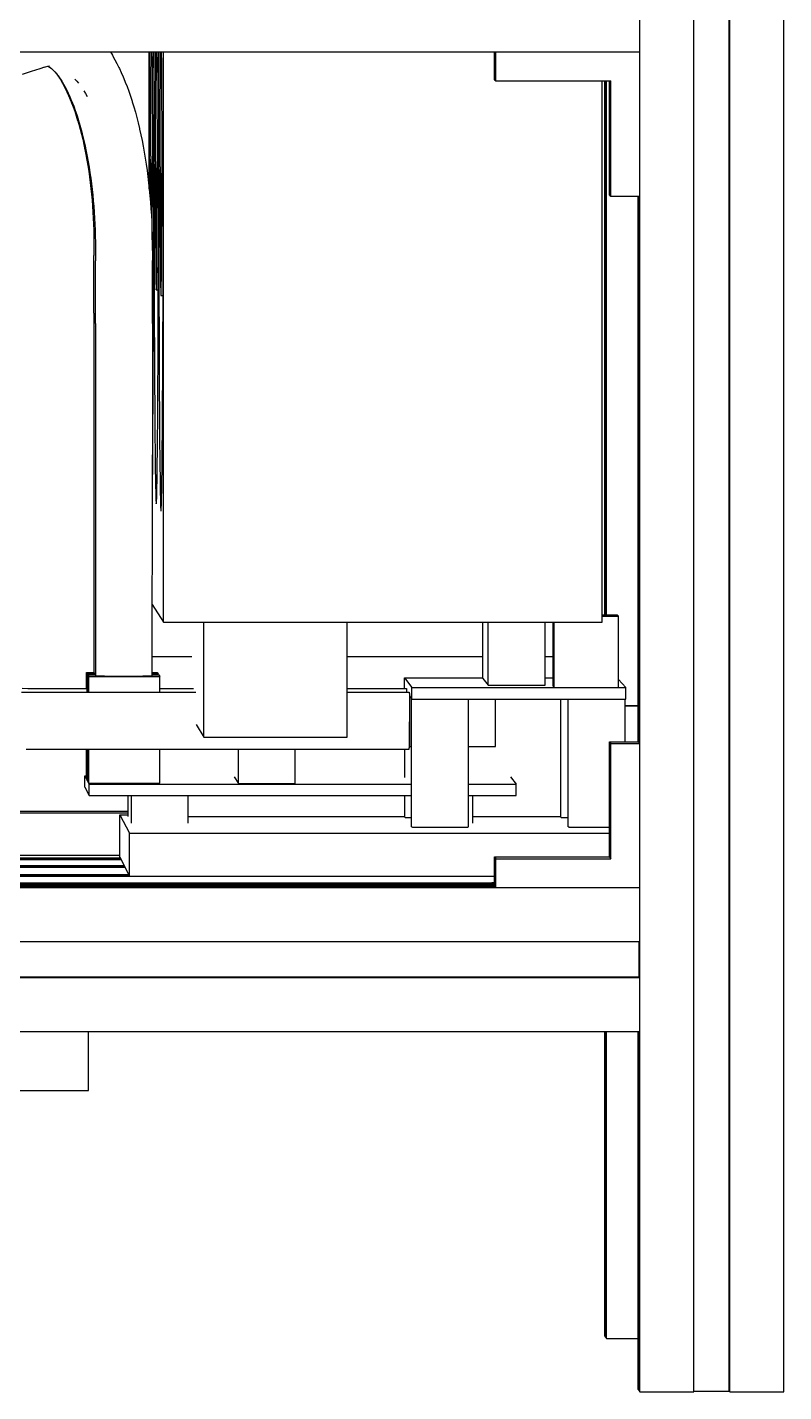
# Model space of a CAD drawing. Header units: millimetres. Extents: x -244 to 244, y -316 to 313.
# Drawn here: x 111.4 to 217.7, y -315.9 to -124.1 of the extents above; entities that cross this region are included whole.
import ezdxf

# ---------------------------------------------------------------- set-up
doc = ezdxf.new("R2010")
doc.units = ezdxf.units.MM
doc.layers.add('VISIBLE', color=7, linetype='Continuous')

msp = doc.modelspace()

# ---------------------------------------------------------------- linework, layer by layer
at = {"layer": 'VISIBLE'}
for p, q in [((197.47, -315.95), (197.47, 312.91)), ((205.06, -315.95), (205.06, -90.5)), ((210.06, -315.85), (210.06, -90.5)), ((210.13, -315.95), (210.13, -90.5)), ((217.72, -315.95), (217.72, -90.5)), ((-197.47, -127.59), (197.47, -127.59)), ((123.07, -127.59), (123.32, -128.02)), ((123.32, -128.02), (123.4, -128.16)), ((123.4, -128.16), (123.68, -128.67)), ((128.5, -146.76), (128.5, -127.59)), ((128.51, -146.82), (128.51, -127.59)), ((128.54, -127.99), (128.54, -127.59)), ((128.54, -128.91), (128.54, -127.99)), ((128.76, -128.56), (128.77, -128.14)), ((128.77, -127.74), (128.77, -127.59)), ((128.77, -128.14), (128.77, -127.74)), ((128.89, -127.59), (128.89, -127.88)), ((128.89, -127.88), (128.9, -128.48)), ((128.9, -128.48), (128.9, -129.15)), ((129.12, -127.59), (129.12, -127.92)), ((129.12, -127.92), (129.12, -129.19)), ((129.2, -127.73), (129.2, -127.59)), ((129.2, -128.64), (129.2, -127.73)), ((129.43, -128.01), (129.44, -127.64)), ((129.43, -128.39), (129.43, -128.01)), ((129.43, -128.8), (129.43, -128.39)), ((129.44, -127.64), (129.44, -127.59)), ((129.54, -127.59), (129.54, -127.98)), ((129.54, -127.98), (129.55, -128.53)), ((129.78, -127.59), (129.78, -128.57)), ((129.86, -128.39), (129.86, -127.59)), ((129.86, -129.3), (129.86, -128.39)), ((130.1, -128.29), (130.11, -127.95)), ((130.1, -128.66), (130.1, -128.29)), ((130.11, -127.63), (130.11, -127.59)), ((130.11, -127.95), (130.11, -127.63)), ((130.19, -127.59), (130.19, -127.72)), ((130.19, -127.72), (130.2, -128.15)), ((130.2, -128.15), (130.21, -128.64)), ((130.45, -127.59), (130.45, -127.95)), ((130.45, -127.95), (130.45, -129.23)), ((130.49, -207.77), (130.49, -127.59)), ((177.04, -131.51), (177.04, -127.59)), ((177.22, -131.65), (177.22, -127.59)), ((110.66, -130.72), (111.93, -130.31)), ((111.93, -130.31), (113.19, -129.9)), ((113.19, -129.9), (113.81, -129.7)), ((113.72, -129.73), (113.93, -129.66)), ((113.81, -129.7), (113.81, -129.7)), ((113.93, -129.66), (114.23, -129.59)), ((114.08, -129.63), (114.35, -129.57)), ((114.21, -129.6), (114.45, -129.56)), ((114.23, -129.59), (114.23, -129.59)), ((114.25, -129.59), (114.42, -129.67)), ((114.25, -129.59), (114.32, -129.62)), ((114.25, -129.59), (114.39, -129.63)), ((114.26, -129.59), (114.37, -129.58)), ((114.27, -129.59), (114.29, -129.6)), ((114.28, -129.59), (114.38, -129.6)), ((114.28, -129.59), (114.47, -129.59)), ((114.31, -129.62), (114.53, -129.74)), ((114.32, -129.62), (114.32, -129.62)), ((114.35, -129.57), (114.35, -129.57)), ((114.37, -129.58), (114.37, -129.58)), ((114.38, -129.6), (114.38, -129.6)), ((114.39, -129.63), (114.39, -129.63)), ((114.4, -129.67), (114.65, -129.82)), ((114.42, -129.67), (114.42, -129.67)), ((114.45, -129.56), (114.45, -129.56)), ((114.47, -129.59), (114.47, -129.59)), ((114.49, -129.72), (114.62, -129.82)), ((114.53, -129.74), (114.53, -129.74)), ((114.61, -129.8), (114.76, -129.92)), ((114.65, -129.82), (114.65, -129.82)), ((114.74, -129.91), (114.9, -130.04)), ((114.76, -129.92), (114.76, -129.92)), ((114.89, -130.04), (115.04, -130.18)), ((114.9, -130.04), (114.9, -130.04)), ((115.04, -130.18), (115.31, -130.47)), ((115.21, -130.37), (115.46, -130.65)), ((123.68, -128.67), (123.97, -129.2)), ((123.97, -129.2), (124.24, -129.76)), ((124.24, -129.76), (124.3, -129.9)), ((124.3, -129.9), (124.57, -130.47)), ((128.54, -129.86), (128.54, -128.91)), ((128.54, -130.82), (128.54, -129.86)), ((128.75, -129.87), (128.76, -129.42)), ((128.75, -130.31), (128.75, -129.87)), ((128.75, -130.76), (128.75, -130.31)), ((128.76, -128.99), (128.76, -128.56)), ((128.76, -129.42), (128.76, -128.99)), ((128.9, -129.15), (128.91, -129.86)), ((128.91, -129.86), (128.91, -130.62)), ((129.12, -129.19), (129.13, -130.46)), ((129.19, -129.57), (129.2, -128.64)), ((129.19, -130.52), (129.19, -129.57)), ((129.41, -130.08), (129.42, -129.64)), ((129.41, -130.53), (129.41, -130.08)), ((129.42, -129.21), (129.43, -128.8)), ((129.42, -129.64), (129.42, -129.21)), ((129.55, -128.53), (129.55, -129.14)), ((129.55, -129.14), (129.56, -129.81)), ((129.56, -129.81), (129.57, -130.52)), ((129.78, -128.57), (129.78, -129.85)), ((129.78, -129.85), (129.79, -131.13)), ((129.85, -130.23), (129.86, -129.3)), ((129.85, -131.19), (129.85, -130.23)), ((130.08, -129.88), (130.09, -129.46)), ((130.08, -130.31), (130.08, -129.88)), ((130.08, -130.75), (130.08, -130.31)), ((130.09, -129.05), (130.1, -128.66)), ((130.09, -129.46), (130.09, -129.05)), ((130.21, -128.64), (130.21, -129.19)), ((130.21, -129.19), (130.22, -129.8)), ((130.22, -129.8), (130.22, -130.47)), ((130.45, -129.23), (130.45, -130.52)), ((115.31, -130.47), (115.31, -130.47)), ((115.41, -130.59), (115.61, -130.85)), ((115.46, -130.65), (115.46, -130.65)), ((115.58, -130.81), (115.82, -131.17)), ((115.61, -130.85), (115.87, -131.2)), ((115.78, -131.08), (116.03, -131.44)), ((115.78, -131.11), (116.01, -131.47)), ((115.82, -131.17), (115.82, -131.17)), ((115.87, -131.2), (115.87, -131.2)), ((116.01, -131.47), (116.27, -131.92)), ((116.02, -131.42), (116.2, -131.7)), ((116.03, -131.44), (116.03, -131.44)), ((116.2, -131.7), (116.45, -132.12)), ((116.25, -131.87), (116.46, -132.27)), ((116.27, -131.92), (116.27, -131.92)), ((116.44, -132.1), (116.62, -132.42)), ((116.45, -132.12), (116.45, -132.12)), ((116.46, -132.27), (116.72, -132.76)), ((118.06, -131.39), (118.31, -131.68)), ((118.31, -131.68), (118.56, -131.99)), ((124.57, -130.47), (124.83, -131.07)), ((124.83, -131.07), (125.09, -131.7)), ((125.09, -131.7), (125.14, -131.82)), ((125.14, -131.82), (125.39, -132.46)), ((128.53, -131.8), (128.54, -130.82)), ((128.53, -132.8), (128.53, -131.8)), ((128.74, -131.67), (128.75, -131.22)), ((128.74, -132.12), (128.74, -131.67)), ((128.74, -132.56), (128.74, -132.12)), ((128.75, -131.22), (128.75, -130.76)), ((128.91, -130.62), (128.92, -131.42)), ((128.92, -131.42), (128.92, -132.26)), ((128.92, -132.26), (128.93, -133.13)), ((129.13, -130.46), (129.13, -131.73)), ((129.13, -131.73), (129.13, -133)), ((129.19, -131.49), (129.19, -130.52)), ((129.19, -132.47), (129.19, -131.49)), ((129.4, -131.89), (129.41, -131.43)), ((129.4, -132.34), (129.4, -131.89)), ((129.4, -132.79), (129.4, -132.34)), ((129.41, -130.98), (129.41, -130.53)), ((129.41, -131.43), (129.41, -130.98)), ((129.57, -130.52), (129.57, -131.29)), ((129.57, -131.29), (129.58, -132.09)), ((129.58, -132.09), (129.58, -132.94)), ((129.79, -131.13), (129.79, -132.41)), ((129.85, -132.16), (129.85, -131.19)), ((129.85, -133.15), (129.85, -132.16)), ((130.07, -131.2), (130.08, -130.75)), ((130.07, -131.65), (130.07, -131.2)), ((130.07, -132.1), (130.07, -131.65)), ((130.07, -132.56), (130.07, -132.1)), ((130.22, -130.47), (130.23, -131.19)), ((130.23, -131.19), (130.24, -131.96)), ((130.24, -131.96), (130.24, -132.77)), ((130.45, -130.52), (130.45, -131.81)), ((130.45, -131.81), (130.46, -133.09)), ((177.04, -131.51), (177.22, -131.65)), ((177.22, -131.65), (193.42, -131.65)), ((192.19, -207.77), (192.19, -131.65)), ((192.59, -206.74), (192.59, -131.65)), ((192.66, -206.74), (192.66, -131.65)), ((192.71, -206.74), (192.71, -131.65)), ((192.78, -206.74), (192.78, -131.65)), ((193.22, -147.7), (193.22, -131.65)), ((193.42, -147.85), (193.42, -131.65)), ((116.62, -132.42), (116.86, -132.88)), ((116.72, -132.76), (116.97, -133.28)), ((116.86, -132.88), (117.1, -133.37)), ((116.92, -133.17), (117.15, -133.69)), ((116.97, -133.28), (116.97, -133.28)), ((117.05, -133.27), (117.27, -133.74)), ((117.1, -133.37), (117.1, -133.37)), ((117.15, -133.69), (117.39, -134.25)), ((117.27, -133.74), (117.5, -134.26)), ((117.39, -134.25), (117.62, -134.82)), ((117.5, -134.26), (117.72, -134.8)), ((119.3, -133.06), (119.53, -133.45)), ((119.53, -133.45), (119.76, -133.87)), ((125.39, -132.46), (125.63, -133.12)), ((125.63, -133.12), (125.86, -133.8)), ((125.86, -133.8), (126.09, -134.5)), ((128.53, -133.82), (128.53, -132.8)), ((128.53, -134.86), (128.53, -133.82)), ((128.73, -134.01), (128.74, -133.5)), ((128.73, -134.54), (128.73, -134.01)), ((128.74, -133.02), (128.74, -132.56)), ((128.74, -133.5), (128.74, -133.02)), ((128.93, -133.13), (128.93, -134.02)), ((128.93, -134.02), (128.93, -134.94)), ((129.13, -133), (129.13, -134.26)), ((129.13, -134.26), (129.13, -135.51)), ((129.19, -133.48), (129.19, -132.47)), ((129.19, -134.5), (129.19, -133.48)), ((129.39, -133.7), (129.4, -133.24)), ((129.39, -134.18), (129.39, -133.7)), ((129.39, -134.69), (129.39, -134.18)), ((129.4, -133.24), (129.4, -132.79)), ((129.58, -132.94), (129.58, -133.81)), ((129.58, -133.81), (129.59, -134.71)), ((129.79, -132.41), (129.79, -133.68)), ((129.79, -133.68), (129.79, -134.94)), ((129.85, -134.16), (129.85, -133.15)), ((129.85, -135.19), (129.85, -134.16)), ((130.06, -133.02), (130.07, -132.56)), ((130.06, -133.47), (130.06, -133.02)), ((130.06, -133.92), (130.06, -133.47)), ((130.06, -134.38), (130.06, -133.92)), ((130.24, -132.77), (130.24, -133.62)), ((130.24, -133.62), (130.25, -134.5)), ((130.46, -133.09), (130.46, -134.37)), ((117.59, -134.74), (117.8, -135.3)), ((117.62, -134.82), (117.62, -134.82)), ((117.68, -134.71), (117.88, -135.23)), ((117.72, -134.8), (117.72, -134.8)), ((117.8, -135.3), (118.02, -135.92)), ((117.88, -135.23), (118.1, -135.81)), ((118.02, -135.92), (118.23, -136.55)), ((118.1, -135.81), (118.3, -136.41)), ((126.09, -134.5), (126.12, -134.61)), ((126.12, -134.61), (126.34, -135.32)), ((126.34, -135.32), (126.55, -136.05)), ((126.55, -136.05), (126.75, -136.8)), ((128.53, -135.92), (128.53, -134.86)), ((128.53, -137), (128.53, -135.92)), ((128.73, -135.1), (128.73, -134.54)), ((128.73, -135.69), (128.73, -135.1)), ((128.73, -136.3), (128.73, -135.69)), ((128.93, -134.94), (128.93, -135.87)), ((128.93, -135.87), (128.94, -136.8)), ((129.13, -135.51), (129.14, -136.75)), ((129.18, -135.55), (129.19, -134.5)), ((129.18, -136.61), (129.18, -135.55)), ((129.38, -136.38), (129.39, -135.79)), ((129.39, -135.22), (129.39, -134.69)), ((129.39, -135.79), (129.39, -135.22)), ((129.59, -134.71), (129.59, -135.63)), ((129.59, -135.63), (129.59, -136.56)), ((129.79, -134.94), (129.79, -136.2)), ((129.85, -136.24), (129.85, -135.19)), ((130.05, -134.87), (130.06, -134.38)), ((130.05, -135.38), (130.05, -134.87)), ((130.05, -135.92), (130.05, -135.38)), ((130.05, -136.48), (130.05, -135.92)), ((130.25, -134.5), (130.25, -135.4)), ((130.25, -135.4), (130.26, -136.32)), ((130.46, -134.37), (130.46, -135.64)), ((130.46, -135.64), (130.46, -136.9)), ((118.23, -136.55), (118.44, -137.2)), ((118.3, -136.41), (118.5, -137.02)), ((118.42, -137.14), (118.6, -137.76)), ((118.44, -137.2), (118.44, -137.2)), ((118.47, -136.94), (118.66, -137.54)), ((118.5, -137.02), (118.5, -137.02)), ((118.6, -137.76), (118.79, -138.45)), ((118.66, -137.54), (118.84, -138.19)), ((126.75, -136.8), (126.94, -137.56)), ((126.94, -137.56), (127.13, -138.34)), ((128.53, -138.09), (128.53, -137)), ((128.53, -139.2), (128.53, -138.09)), ((128.72, -137.62), (128.73, -136.95)), ((128.72, -138.33), (128.72, -137.62)), ((128.73, -136.95), (128.73, -136.3)), ((128.94, -136.8), (128.94, -137.74)), ((128.94, -137.74), (128.94, -138.67)), ((129.14, -136.75), (129.14, -137.98)), ((129.14, -137.98), (129.14, -139.2)), ((129.18, -137.7), (129.18, -136.61)), ((129.18, -138.8), (129.18, -137.7)), ((129.38, -137), (129.38, -136.38)), ((129.38, -137.65), (129.38, -137)), ((129.38, -138.32), (129.38, -137.65)), ((129.59, -136.56), (129.6, -137.5)), ((129.6, -137.5), (129.6, -138.44)), ((129.79, -136.2), (129.8, -137.45)), ((129.8, -137.45), (129.8, -138.69)), ((129.84, -137.31), (129.85, -136.24)), ((129.84, -138.4), (129.84, -137.31)), ((130.04, -138.35), (130.05, -137.7)), ((130.05, -137.08), (130.05, -136.48)), ((130.05, -137.7), (130.05, -137.08)), ((130.26, -136.32), (130.26, -137.26)), ((130.26, -137.26), (130.26, -138.21)), ((130.46, -136.9), (130.46, -138.16)), ((118.79, -138.45), (118.97, -139.15)), ((118.84, -138.19), (119.02, -138.85)), ((118.97, -139.15), (119.15, -139.86)), ((119.02, -138.85), (119.19, -139.53)), ((119.15, -139.86), (119.31, -140.59)), ((119.19, -139.53), (119.36, -140.22)), ((127.13, -138.34), (127.15, -138.44)), ((127.15, -138.44), (127.33, -139.23)), ((127.33, -139.23), (127.49, -140.03)), ((127.49, -140.03), (127.65, -140.85)), ((128.53, -140.33), (128.53, -139.2)), ((128.72, -139.06), (128.72, -138.33)), ((128.72, -139.82), (128.72, -139.06)), ((128.72, -140.6), (128.72, -139.82)), ((128.94, -138.67), (128.94, -139.6)), ((128.94, -139.6), (128.94, -140.52)), ((129.14, -139.2), (129.14, -140.41)), ((129.18, -139.91), (129.18, -138.8)), ((129.18, -141.05), (129.18, -139.91)), ((129.38, -139.03), (129.38, -138.32)), ((129.38, -139.77), (129.38, -139.03)), ((129.38, -140.53), (129.38, -139.77)), ((129.6, -138.44), (129.6, -139.38)), ((129.6, -139.38), (129.6, -140.32)), ((129.8, -138.69), (129.8, -139.91)), ((129.8, -139.91), (129.8, -141.13)), ((129.84, -139.51), (129.84, -138.4)), ((129.84, -140.63), (129.84, -139.51)), ((130.04, -139.03), (130.04, -138.35)), ((130.04, -139.74), (130.04, -139.03)), ((130.04, -140.48), (130.04, -139.74)), ((130.26, -138.21), (130.26, -139.15)), ((130.26, -139.15), (130.26, -140.1)), ((130.46, -138.16), (130.46, -139.4)), ((130.46, -139.4), (130.46, -140.63)), ((119.31, -140.59), (119.47, -141.33)), ((119.35, -140.2), (119.49, -140.84)), ((119.36, -140.22), (119.36, -140.22)), ((119.46, -141.29), (119.6, -142.01)), ((119.47, -141.33), (119.47, -141.33)), ((119.49, -140.84), (119.65, -141.56)), ((119.65, -141.56), (119.79, -142.29)), ((127.65, -140.85), (127.8, -141.67)), ((127.8, -141.67), (127.94, -142.52)), ((128.53, -141.48), (128.53, -140.33)), ((128.53, -142.64), (128.53, -141.48)), ((128.72, -141.42), (128.72, -140.6)), ((128.72, -142.26), (128.72, -141.42)), ((128.94, -140.52), (128.94, -141.42)), ((128.94, -141.42), (128.94, -142.31)), ((129.14, -140.41), (129.14, -141.61)), ((129.14, -141.61), (129.14, -142.79)), ((129.18, -142.2), (129.18, -141.05)), ((129.38, -141.32), (129.38, -140.53)), ((129.38, -142.14), (129.38, -141.32)), ((129.6, -140.32), (129.6, -141.24)), ((129.6, -141.24), (129.6, -142.14)), ((129.8, -141.13), (129.8, -142.33)), ((129.84, -141.77), (129.84, -140.63)), ((129.84, -142.93), (129.84, -141.77)), ((130.04, -141.25), (130.04, -140.48)), ((130.04, -142.05), (130.04, -141.25)), ((130.26, -140.1), (130.27, -141.04)), ((130.27, -141.04), (130.27, -141.96)), ((130.46, -140.63), (130.47, -141.86)), ((130.47, -141.86), (130.47, -143.06)), ((119.6, -142.01), (119.74, -142.78)), ((119.74, -142.78), (119.88, -143.56)), ((119.79, -142.29), (119.92, -143.04)), ((119.88, -143.56), (120, -144.35)), ((119.92, -143.04), (120.05, -143.8)), ((120.05, -143.8), (120.17, -144.57)), ((127.94, -142.52), (128.08, -143.37)), ((128.08, -143.37), (128.2, -144.23)), ((128.53, -142.64), (128.53, -143.81)), ((128.53, -143.81), (128.53, -145)), ((128.72, -142.26), (128.72, -143.12)), ((128.72, -143.12), (128.72, -144)), ((128.94, -142.31), (128.94, -143.17)), ((128.94, -144.01), (128.94, -143.17)), ((129.14, -143.95), (129.14, -142.79)), ((129.18, -143.36), (129.18, -142.2)), ((129.18, -143.36), (129.18, -144.55)), ((129.38, -142.98), (129.38, -142.14)), ((129.38, -142.98), (129.38, -143.85)), ((129.38, -143.85), (129.38, -144.74)), ((129.6, -142.14), (129.6, -143.03)), ((129.6, -143.03), (129.6, -143.9)), ((129.8, -142.33), (129.8, -143.52)), ((129.8, -144.69), (129.8, -143.52)), ((129.84, -144.1), (129.84, -142.93)), ((130.04, -142.87), (130.04, -142.05)), ((130.04, -143.72), (130.04, -142.87)), ((130.04, -143.72), (130.04, -144.59)), ((130.27, -141.96), (130.27, -142.87)), ((130.27, -142.87), (130.27, -143.77)), ((130.27, -143.77), (130.27, -144.64)), ((130.47, -143.06), (130.47, -144.26)), ((120, -144.35), (120.11, -145.15)), ((120.11, -145.15), (120.22, -145.96)), ((120.17, -144.57), (120.28, -145.34)), ((120.28, -145.34), (120.38, -146.13)), ((128.2, -144.23), (128.31, -145.1)), ((128.31, -145.1), (128.42, -145.99)), ((128.53, -145), (128.53, -146.21)), ((128.72, -144), (128.72, -144.9)), ((128.72, -144.9), (128.72, -145.82)), ((128.94, -144.83), (128.94, -144.01)), ((128.94, -145.61), (128.94, -144.83)), ((128.94, -146.38), (128.94, -145.61)), ((129.14, -145.11), (129.14, -143.95)), ((129.14, -146.24), (129.14, -145.11)), ((129.18, -144.55), (129.18, -145.74)), ((129.18, -145.74), (129.18, -146.95)), ((129.38, -144.74), (129.38, -145.64)), ((129.38, -145.64), (129.38, -146.56)), ((129.6, -144.75), (129.6, -143.9)), ((129.6, -145.57), (129.6, -144.75)), ((129.6, -146.36), (129.6, -145.57)), ((129.8, -145.85), (129.8, -144.69)), ((129.84, -144.1), (129.84, -145.29)), ((129.84, -145.29), (129.84, -146.49)), ((130.04, -144.59), (130.04, -145.48)), ((130.04, -145.48), (130.04, -146.39)), ((130.27, -145.49), (130.27, -144.64)), ((130.27, -146.31), (130.27, -145.49)), ((130.47, -145.43), (130.47, -144.26)), ((130.47, -146.6), (130.47, -145.43)), ((120.22, -145.96), (120.31, -146.77)), ((120.31, -146.77), (120.4, -147.6)), ((120.38, -146.13), (120.48, -146.93)), ((120.4, -147.59), (120.47, -148.41)), ((120.4, -147.6), (120.4, -147.6)), ((120.48, -146.93), (120.56, -147.73)), ((128.42, -145.99), (128.51, -146.88)), ((128.51, -146.88), (128.6, -147.78)), ((128.53, -146.21), (128.53, -147.05)), ((128.72, -145.82), (128.72, -146.75)), ((128.72, -146.75), (128.72, -147.68)), ((128.72, -147.68), (128.73, -148.62)), ((128.94, -147.11), (128.94, -146.38)), ((128.94, -147.81), (128.94, -147.11)), ((129.14, -147.36), (129.14, -146.24)), ((129.14, -148.46), (129.14, -147.36)), ((129.18, -146.95), (129.18, -148.17)), ((129.38, -146.56), (129.38, -147.49)), ((129.38, -147.49), (129.38, -148.43)), ((129.6, -147.12), (129.6, -146.36)), ((129.6, -147.86), (129.6, -147.12)), ((129.8, -146.99), (129.8, -145.85)), ((129.8, -148.11), (129.8, -146.99)), ((129.84, -146.49), (129.84, -147.7)), ((129.84, -147.7), (129.84, -148.93)), ((130.04, -146.39), (130.04, -147.31)), ((130.04, -147.31), (130.04, -148.25)), ((130.27, -147.11), (130.27, -146.31)), ((130.27, -147.88), (130.27, -147.11)), ((130.46, -147.74), (130.47, -146.6)), ((193.22, -147.7), (193.42, -147.85)), ((120.47, -148.41), (120.54, -149.24)), ((120.54, -149.24), (120.59, -150.09)), ((120.56, -147.73), (120.64, -148.53)), ((120.64, -148.5), (120.71, -149.31)), ((120.64, -148.53), (120.64, -148.53)), ((120.71, -149.31), (120.77, -150.13)), ((128.6, -147.78), (128.6, -147.82)), ((128.6, -147.82), (128.68, -148.72)), ((128.68, -148.72), (128.74, -149.63)), ((128.73, -148.62), (128.73, -149.4)), ((128.93, -149.75), (128.94, -149.13)), ((128.94, -148.49), (128.94, -147.81)), ((128.94, -149.13), (128.94, -148.49)), ((129.13, -149.54), (129.14, -148.46)), ((129.13, -150.6), (129.13, -149.54)), ((129.18, -148.17), (129.18, -149.41)), ((129.18, -149.41), (129.18, -150.65)), ((129.38, -148.43), (129.38, -149.37)), ((129.38, -149.37), (129.38, -150.31)), ((129.59, -149.9), (129.6, -149.25)), ((129.6, -148.57), (129.6, -147.86)), ((129.6, -149.25), (129.6, -148.57)), ((129.8, -149.22), (129.8, -148.11)), ((129.8, -150.3), (129.8, -149.22)), ((129.84, -148.93), (129.84, -150.17)), ((130.04, -148.25), (130.04, -149.19)), ((130.04, -149.19), (130.05, -150.14)), ((130.26, -148.62), (130.27, -147.88)), ((130.26, -149.33), (130.26, -148.62)), ((130.26, -150.01), (130.26, -149.33)), ((130.46, -148.87), (130.46, -147.74)), ((130.46, -149.98), (130.46, -148.87)), ((193.42, -147.85), (197.47, -147.85)), ((197.27, -224.58), (197.27, -147.85)), ((197.34, -224.67), (197.34, -147.85)), ((197.39, -224.72), (197.39, -147.85)), ((120.59, -150.09), (120.64, -150.94)), ((120.64, -150.94), (120.67, -151.8)), ((120.77, -150.13), (120.82, -150.96)), ((120.82, -150.96), (120.86, -151.8)), ((128.74, -149.63), (128.8, -150.54)), ((128.8, -150.54), (128.85, -151.45)), ((128.85, -151.45), (128.88, -152.37)), ((128.93, -150.34), (128.93, -149.75)), ((128.93, -150.9), (128.93, -150.34)), ((128.93, -151.43), (128.93, -150.9)), ((128.93, -151.94), (128.93, -151.43)), ((129.13, -151.64), (129.13, -150.6)), ((129.18, -150.65), (129.19, -151.9)), ((129.38, -150.31), (129.39, -151.24)), ((129.39, -151.24), (129.39, -152.16)), ((129.59, -150.52), (129.59, -149.9)), ((129.59, -151.11), (129.59, -150.52)), ((129.59, -151.67), (129.59, -151.11)), ((129.79, -151.37), (129.8, -150.3)), ((129.79, -152.42), (129.79, -151.37)), ((129.84, -150.17), (129.85, -151.42)), ((129.85, -151.42), (129.85, -152.68)), ((130.05, -150.14), (130.05, -151.08)), ((130.05, -151.08), (130.05, -152.02)), ((130.26, -150.66), (130.26, -150.01)), ((130.26, -151.29), (130.26, -150.66)), ((130.26, -151.88), (130.26, -151.29)), ((130.46, -151.07), (130.46, -149.98)), ((130.46, -152.15), (130.46, -151.07)), ((120.67, -151.8), (120.7, -152.66)), ((120.7, -152.66), (120.72, -153.53)), ((120.86, -151.8), (120.89, -152.64)), ((120.89, -152.64), (120.91, -153.49)), ((128.88, -152.37), (128.9, -153.28)), ((128.9, -153.28), (128.92, -154.19)), ((128.92, -152.88), (128.93, -152.42)), ((128.92, -153.33), (128.92, -152.88)), ((128.92, -153.77), (128.92, -153.33)), ((128.93, -152.42), (128.93, -151.94)), ((129.13, -152.67), (129.13, -151.64)), ((129.13, -153.68), (129.13, -152.67)), ((129.19, -151.9), (129.19, -153.16)), ((129.19, -153.16), (129.19, -154.42)), ((129.39, -152.16), (129.39, -153.06)), ((129.39, -153.06), (129.4, -153.93)), ((129.58, -153.2), (129.59, -152.72)), ((129.58, -153.66), (129.58, -153.2)), ((129.59, -152.21), (129.59, -151.67)), ((129.59, -152.72), (129.59, -152.21)), ((129.79, -153.45), (129.79, -152.42)), ((129.79, -154.46), (129.79, -153.45)), ((129.85, -152.68), (129.85, -153.94)), ((130.05, -152.02), (130.05, -152.94)), ((130.05, -152.94), (130.06, -153.84)), ((130.25, -152.45), (130.26, -151.88)), ((130.25, -152.99), (130.25, -152.45)), ((130.25, -153.5), (130.25, -152.99)), ((130.46, -153.2), (130.46, -152.15)), ((130.46, -154.24), (130.46, -153.2)), ((120.72, -153.53), (120.73, -154.41)), ((120.73, -154.41), (120.73, -155.29)), ((120.73, -155.29), (120.73, -156.18)), ((120.91, -153.49), (120.93, -154.35)), ((120.93, -154.35), (120.94, -155.21)), ((120.94, -155.21), (120.94, -156.07)), ((128.92, -154.01), (128.92, -153.77)), ((128.92, -154.19), (128.93, -155.1)), ((128.93, -155.1), (128.94, -156)), ((129.13, -154.66), (129.13, -153.68)), ((129.13, -155.63), (129.13, -154.66)), ((129.19, -154.42), (129.19, -155.7)), ((129.4, -153.93), (129.4, -154.78)), ((129.4, -154.78), (129.41, -155.58)), ((129.57, -155.47), (129.58, -155.01)), ((129.58, -154.11), (129.58, -153.66)), ((129.58, -154.56), (129.58, -154.11)), ((129.58, -155.01), (129.58, -154.56)), ((129.79, -155.45), (129.79, -154.46)), ((129.85, -153.94), (129.85, -155.21)), ((129.85, -155.21), (129.85, -156.49)), ((130.06, -153.84), (130.06, -154.72)), ((130.06, -154.72), (130.07, -155.57)), ((130.24, -154.9), (130.25, -154.45)), ((130.24, -155.35), (130.24, -154.9)), ((130.24, -155.81), (130.24, -155.35)), ((130.25, -153.99), (130.25, -153.5)), ((130.25, -154.45), (130.25, -153.99)), ((130.46, -155.26), (130.46, -154.24)), ((130.46, -156.25), (130.46, -155.26)), ((120.73, -157.07), (120.73, -156.18)), ((120.73, -158.87), (120.73, -157.07)), ((120.94, -156.07), (120.95, -156.94)), ((120.95, -158.69), (120.95, -156.94)), ((128.94, -156), (128.94, -156.9)), ((128.94, -158.69), (128.94, -156.9)), ((129.12, -157.5), (129.13, -156.58)), ((129.13, -156.58), (129.13, -155.63)), ((129.19, -155.7), (129.19, -156.97)), ((129.19, -156.97), (129.2, -158.24)), ((129.41, -155.58), (129.41, -156.35)), ((129.41, -156.35), (129.42, -157.06)), ((129.42, -157.06), (129.42, -157.73)), ((129.56, -156.82), (129.57, -156.37)), ((129.56, -157.25), (129.56, -156.82)), ((129.56, -157.68), (129.56, -157.25)), ((129.57, -155.92), (129.57, -155.47)), ((129.57, -156.37), (129.57, -155.92)), ((129.79, -156.42), (129.79, -155.45)), ((129.79, -157.38), (129.79, -156.42)), ((129.85, -156.49), (129.86, -157.77)), ((130.07, -155.57), (130.07, -156.38)), ((130.07, -156.38), (130.08, -157.15)), ((130.08, -157.15), (130.08, -157.87)), ((130.23, -156.72), (130.24, -156.27)), ((130.23, -157.17), (130.23, -156.72)), ((130.23, -157.62), (130.23, -157.17)), ((130.24, -156.27), (130.24, -155.81)), ((130.45, -157.23), (130.46, -156.25)), ((130.45, -158.19), (130.45, -157.23)), ((120.73, -160.67), (120.73, -158.87)), ((120.94, -160.45), (120.95, -158.69)), ((128.94, -162.23), (128.94, -158.69)), ((129.12, -158.41), (129.12, -157.5)), ((129.12, -159.3), (129.12, -158.41)), ((129.2, -158.24), (129.2, -159.52)), ((129.42, -157.73), (129.43, -158.34)), ((129.43, -158.34), (129.44, -158.89)), ((129.44, -158.89), (129.44, -159.38)), ((129.54, -158.89), (129.55, -158.5)), ((129.54, -159.26), (129.54, -158.89)), ((129.55, -158.1), (129.56, -157.68)), ((129.55, -158.5), (129.55, -158.1)), ((129.78, -158.31), (129.79, -157.38)), ((129.78, -159.22), (129.78, -158.31)), ((129.78, -160.11), (129.78, -159.22)), ((129.86, -157.77), (129.86, -159.05)), ((129.86, -159.05), (129.86, -160.34)), ((130.08, -157.87), (130.09, -158.54)), ((130.09, -158.54), (130.09, -159.15)), ((130.09, -159.15), (130.1, -159.7)), ((130.21, -159.32), (130.22, -158.91)), ((130.22, -158.06), (130.23, -157.62)), ((130.22, -158.49), (130.22, -158.06)), ((130.22, -158.91), (130.22, -158.49)), ((130.45, -159.12), (130.45, -158.19)), ((130.45, -160.04), (130.45, -159.12)), ((120.73, -164.29), (120.73, -160.67)), ((120.94, -162.22), (120.94, -160.45)), ((128.94, -160.19), (129.12, -160.19)), ((129.11, -161.01), (129.12, -160.16)), ((129.11, -161.84), (129.11, -161.01)), ((129.12, -160.16), (129.12, -159.3)), ((129.2, -159.52), (129.2, -160.79)), ((129.2, -160.79), (129.21, -162.06)), ((129.44, -159.38), (129.45, -159.8)), ((129.45, -159.8), (129.45, -160.17)), ((129.45, -160.17), (129.46, -160.46)), ((129.46, -160.46), (129.47, -160.69)), ((129.47, -160.69), (129.47, -160.86)), ((129.47, -160.86), (129.48, -160.96)), ((129.48, -160.96), (129.49, -161.01)), ((129.49, -160.99), (129.5, -160.93)), ((129.49, -161.01), (129.49, -160.99)), ((129.49, -161.01), (129.78, -161.01)), ((129.5, -160.93), (129.51, -160.81)), ((129.51, -160.65), (129.52, -160.44)), ((129.51, -160.81), (129.51, -160.65)), ((129.52, -160.19), (129.53, -159.91)), ((129.52, -160.44), (129.52, -160.19)), ((129.53, -159.6), (129.54, -159.26)), ((129.53, -159.91), (129.53, -159.6)), ((129.78, -160.98), (129.78, -160.11)), ((129.78, -161.84), (129.78, -160.98)), ((129.86, -160.34), (129.86, -161.62)), ((130.1, -159.7), (130.11, -160.2)), ((130.11, -160.2), (130.11, -160.62)), ((130.11, -160.62), (130.12, -160.99)), ((130.12, -160.99), (130.13, -161.28)), ((130.18, -161.26), (130.19, -161.01)), ((130.19, -160.73), (130.2, -160.42)), ((130.19, -161.01), (130.19, -160.73)), ((130.2, -160.07), (130.21, -159.71)), ((130.2, -160.42), (130.2, -160.07)), ((130.21, -159.71), (130.21, -159.32)), ((130.44, -161.81), (130.45, -160.93)), ((130.45, -160.93), (130.45, -160.04)), ((120.94, -165.76), (120.94, -162.22)), ((128.94, -165.77), (128.94, -162.23)), ((129.11, -162.65), (129.11, -161.84)), ((129.11, -163.44), (129.11, -162.65)), ((129.21, -162.06), (129.21, -163.33)), ((129.77, -162.67), (129.78, -161.84)), ((129.77, -163.48), (129.77, -162.67)), ((129.86, -161.62), (129.87, -162.89)), ((129.87, -162.89), (129.87, -164.17)), ((130.13, -161.28), (130.13, -161.51)), ((130.13, -161.51), (130.14, -161.68)), ((130.14, -161.68), (130.15, -161.79)), ((130.15, -161.79), (130.15, -161.83)), ((130.15, -161.83), (130.16, -161.82)), ((130.15, -161.83), (130.44, -161.83)), ((130.16, -161.75), (130.17, -161.63)), ((130.16, -161.82), (130.16, -161.75)), ((130.17, -161.63), (130.18, -161.47)), ((130.18, -161.47), (130.18, -161.26)), ((130.44, -162.67), (130.44, -161.81)), ((130.44, -163.51), (130.44, -162.67)), ((120.73, -164.29), (120.73, -171.52)), ((129.1, -164.96), (129.11, -164.21)), ((129.1, -166.41), (129.1, -164.96)), ((129.11, -164.21), (129.11, -163.44)), ((129.21, -163.33), (129.21, -164.59)), ((129.21, -164.59), (129.22, -165.84)), ((129.77, -164.28), (129.77, -163.48)), ((129.77, -165.05), (129.77, -164.28)), ((129.87, -164.17), (129.88, -165.43)), ((130.44, -164.32), (130.44, -163.51)), ((130.44, -165.12), (130.44, -164.32)), ((120.94, -165.76), (120.94, -172.84)), ((128.94, -165.77), (128.94, -172.84)), ((129.09, -167.79), (129.1, -166.41)), ((129.22, -165.84), (129.22, -167.08)), ((129.76, -165.81), (129.77, -165.05)), ((129.76, -167.27), (129.76, -165.81)), ((129.88, -165.43), (129.88, -166.69)), ((129.88, -166.69), (129.88, -167.93)), ((130.42, -168.12), (130.43, -166.66)), ((130.43, -165.9), (130.44, -165.12)), ((130.43, -166.66), (130.43, -165.9)), ((129.09, -169.1), (129.09, -167.79)), ((129.22, -167.08), (129.23, -168.3)), ((129.23, -168.3), (129.23, -169.51)), ((129.75, -168.65), (129.76, -167.27)), ((129.75, -169.96), (129.75, -168.65)), ((129.88, -167.93), (129.89, -169.16)), ((130.42, -169.52), (130.42, -168.12)), ((129.08, -170.34), (129.09, -169.1)), ((129.08, -171.55), (129.08, -170.34)), ((129.23, -169.51), (129.24, -170.71)), ((129.24, -170.71), (129.24, -171.88)), ((129.74, -171.21), (129.75, -169.96)), ((129.89, -169.16), (129.89, -170.38)), ((129.89, -170.38), (129.9, -171.58)), ((130.41, -170.84), (130.42, -169.52)), ((120.73, -171.52), (120.73, -185.99)), ((129.07, -172.77), (129.08, -171.55)), ((129.24, -171.88), (129.25, -173.04)), ((129.73, -173.66), (129.74, -172.43)), ((129.74, -172.43), (129.74, -171.21)), ((129.9, -171.58), (129.9, -172.76)), ((130.4, -173.32), (130.41, -172.09)), ((130.41, -172.09), (130.41, -170.84)), ((120.94, -172.84), (120.94, -186.99)), ((128.94, -172.84), (128.94, -186.99)), ((129.06, -174), (129.07, -172.77)), ((129.06, -175.22), (129.06, -174)), ((129.25, -173.04), (129.25, -174.17)), ((129.25, -174.17), (129.26, -175.28)), ((129.72, -174.89), (129.73, -173.66)), ((129.9, -172.76), (129.91, -173.92)), ((129.91, -173.92), (129.92, -175.06)), ((130.39, -175.79), (130.4, -174.55)), ((130.4, -174.55), (130.4, -173.32)), ((129.04, -177.05), (129.05, -176.45)), ((129.05, -175.84), (129.06, -175.22)), ((129.05, -176.45), (129.05, -175.84)), ((129.26, -175.28), (129.27, -176.36)), ((129.27, -176.36), (129.27, -177.41)), ((129.71, -176.73), (129.72, -176.12)), ((129.72, -176.12), (129.72, -174.89)), ((129.92, -175.06), (129.92, -176.17)), ((129.92, -176.17), (129.93, -177.26)), ((130.38, -177.02), (130.39, -175.79)), ((129.03, -178.86), (129.04, -178.26)), ((129.04, -177.66), (129.04, -177.05)), ((129.04, -178.26), (129.04, -177.66)), ((129.27, -177.41), (129.28, -178.43)), ((129.7, -177.96), (129.71, -177.35)), ((129.7, -178.57), (129.7, -177.96)), ((129.71, -177.35), (129.71, -176.73)), ((129.93, -177.26), (129.94, -178.32)), ((129.94, -178.32), (129.94, -179.35)), ((130.37, -178.26), (130.38, -177.64)), ((130.37, -178.87), (130.37, -178.26)), ((130.38, -177.64), (130.38, -177.02)), ((129.02, -180.05), (129.03, -179.46)), ((129.02, -180.63), (129.02, -180.05)), ((129.03, -179.46), (129.03, -178.86)), ((129.28, -178.43), (129.29, -179.42)), ((129.29, -179.42), (129.3, -180.38)), ((129.69, -179.78), (129.7, -179.18)), ((129.69, -180.38), (129.69, -179.78)), ((129.7, -179.18), (129.7, -178.57)), ((129.94, -179.35), (129.95, -180.34)), ((130.36, -180.1), (130.37, -179.49)), ((130.36, -180.7), (130.36, -180.1)), ((130.37, -179.49), (130.37, -178.87)), ((129, -182.33), (129.01, -181.77)), ((129.01, -181.21), (129.02, -180.63)), ((129.01, -181.77), (129.01, -181.21)), ((129.3, -180.38), (129.3, -181.3)), ((129.3, -181.3), (129.31, -182.19)), ((129.31, -182.19), (129.32, -183.04)), ((129.67, -182.13), (129.68, -181.55)), ((129.67, -182.7), (129.67, -182.13)), ((129.68, -180.97), (129.69, -180.38)), ((129.68, -181.55), (129.68, -180.97)), ((129.95, -180.34), (129.96, -181.3)), ((129.96, -181.3), (129.97, -182.23)), ((129.97, -182.23), (129.97, -183.12)), ((130.34, -182.49), (130.35, -181.9)), ((130.35, -181.3), (130.36, -180.7)), ((130.35, -181.9), (130.35, -181.3)), ((128.98, -184.46), (128.99, -183.95)), ((128.99, -183.42), (129, -182.88)), ((128.99, -183.95), (128.99, -183.42)), ((129, -182.88), (129, -182.33)), ((129.32, -183.04), (129.33, -183.85)), ((129.33, -183.85), (129.34, -184.61)), ((129.65, -184.36), (129.66, -183.82)), ((129.66, -183.27), (129.67, -182.7)), ((129.66, -183.82), (129.66, -183.27)), ((129.97, -183.12), (129.98, -183.97)), ((129.98, -183.97), (129.99, -184.79)), ((130.33, -183.64), (130.34, -183.07)), ((130.33, -184.21), (130.33, -183.64)), ((130.34, -183.07), (130.34, -182.49)), ((120.73, -185.99), (120.73, -214.92)), ((128.95, -186.36), (128.96, -185.91)), ((128.96, -185.91), (128.97, -185.45)), ((128.97, -184.96), (128.98, -184.46)), ((128.97, -185.45), (128.97, -184.96)), ((129.34, -184.61), (129.34, -185.34)), ((129.34, -185.34), (129.35, -186.03)), ((129.35, -186.03), (129.36, -186.67)), ((129.63, -185.91), (129.64, -185.4)), ((129.63, -186.39), (129.63, -185.91)), ((129.64, -184.89), (129.65, -184.36)), ((129.64, -185.4), (129.64, -184.89)), ((129.99, -184.79), (130, -185.56)), ((130, -185.56), (130.01, -186.29)), ((130.3, -186.36), (130.31, -185.84)), ((130.31, -185.84), (130.32, -185.31)), ((130.32, -184.76), (130.33, -184.21)), ((130.32, -185.31), (130.32, -184.76)), ((120.94, -186.99), (120.94, -215.29)), ((128.93, -215.29), (128.94, -186.99)), ((128.94, -187.21), (128.95, -186.8)), ((128.94, -187.49), (128.94, -187.21)), ((128.95, -186.8), (128.95, -186.36)), ((129.36, -186.67), (129.37, -187.27)), ((129.37, -187.27), (129.38, -187.83)), ((129.38, -187.83), (129.39, -188.34)), ((129.6, -188.16), (129.61, -187.75)), ((129.61, -187.32), (129.62, -186.86)), ((129.61, -187.75), (129.61, -187.32)), ((129.62, -186.86), (129.63, -186.39)), ((130.01, -186.29), (130.02, -186.98)), ((130.02, -186.98), (130.02, -187.63)), ((130.02, -187.63), (130.03, -188.23)), ((130.28, -187.82), (130.29, -187.35)), ((130.28, -188.28), (130.28, -187.82)), ((130.29, -187.35), (130.3, -186.86)), ((130.3, -186.86), (130.3, -186.36)), ((129.39, -188.34), (129.4, -188.81)), ((129.4, -188.81), (129.41, -189.24)), ((129.41, -189.24), (129.41, -189.62)), ((129.41, -189.62), (129.42, -189.96)), ((129.55, -190.15), (129.56, -189.89)), ((129.56, -189.89), (129.57, -189.59)), ((129.57, -189.59), (129.58, -189.27)), ((129.58, -188.93), (129.59, -188.56)), ((129.58, -189.27), (129.58, -188.93)), ((129.59, -188.56), (129.6, -188.16)), ((130.03, -188.23), (130.04, -188.79)), ((130.04, -188.79), (130.05, -189.31)), ((130.05, -189.31), (130.06, -189.78)), ((130.06, -189.78), (130.07, -190.21)), ((130.24, -190.24), (130.25, -189.9)), ((130.25, -189.9), (130.26, -189.52)), ((130.26, -189.13), (130.27, -188.71)), ((130.26, -189.52), (130.26, -189.13)), ((130.27, -188.71), (130.28, -188.28)), ((129.42, -189.96), (129.43, -190.25)), ((129.43, -190.25), (129.44, -190.5)), ((129.44, -190.5), (129.45, -190.7)), ((129.45, -190.7), (129.46, -190.87)), ((129.46, -190.87), (129.47, -190.99)), ((129.47, -190.99), (129.48, -191.07)), ((129.48, -191.07), (129.49, -191.12)), ((129.49, -191.12), (129.5, -191.12)), ((129.5, -191.09), (129.51, -191.02)), ((129.5, -191.09), (129.51, -191.02)), ((129.5, -191.12), (129.5, -191.09)), ((129.5, -191.12), (129.5, -191.09)), ((129.51, -191.02), (129.52, -190.91)), ((129.52, -190.91), (129.53, -190.77)), ((129.53, -190.77), (129.54, -190.59)), ((129.54, -190.59), (129.55, -190.39)), ((129.55, -190.39), (129.55, -190.15)), ((130.07, -190.21), (130.08, -190.59)), ((130.08, -190.59), (130.09, -190.93)), ((130.09, -190.93), (130.1, -191.22)), ((130.1, -191.22), (130.11, -191.47)), ((130.11, -191.47), (130.11, -191.68)), ((130.11, -191.68), (130.12, -191.85)), ((130.19, -191.75), (130.2, -191.57)), ((130.19, -191.75), (130.2, -191.57)), ((130.19, -191.89), (130.19, -191.75)), ((130.2, -191.57), (130.21, -191.37)), ((130.21, -191.37), (130.22, -191.13)), ((130.22, -191.13), (130.23, -190.86)), ((130.23, -190.57), (130.24, -190.24)), ((130.23, -190.86), (130.23, -190.57)), ((130.12, -191.85), (130.13, -191.97)), ((130.13, -191.97), (130.14, -192.05)), ((130.14, -192.05), (130.15, -192.1)), ((130.15, -192.1), (130.16, -192.1)), ((130.16, -192.1), (130.17, -192.07)), ((130.16, -192.1), (130.17, -192.07)), ((130.17, -192.07), (130.18, -192)), ((130.17, -192.07), (130.18, -192)), ((130.18, -192), (130.19, -191.89)), ((128.93, -205.29), (130.49, -207.77)), ((192.19, -206.74), (194.32, -206.74)), ((192.19, -206.9), (194.47, -206.9)), ((194.32, -206.74), (194.47, -206.9)), ((194.47, -216.92), (194.47, -206.9)), ((130.49, -207.77), (192.19, -207.77)), ((136.16, -223.9), (136.16, -207.77)), ((156.33, -223.9), (156.33, -207.77)), ((175.39, -215.66), (175.39, -207.77)), ((176.18, -216.62), (176.18, -207.77)), ((184.18, -216.62), (184.18, -207.77)), ((185.31, -216.76), (185.31, -207.77)), ((185.45, -216.92), (185.45, -207.77)), ((128.93, -212.58), (134.48, -212.58)), ((156.33, -212.58), (175.39, -212.58)), ((184.18, -212.58), (185.31, -212.58)), ((119.67, -217.08), (119.67, -214.81)), ((119.67, -214.81), (119.79, -215.02)), ((119.67, -214.81), (120.73, -214.81)), ((128.93, -214.81), (129.64, -214.81)), ((129.64, -214.81), (129.77, -215.02)), ((119.79, -217.59), (119.79, -215.02)), ((119.79, -215.02), (120.94, -215.02)), ((119.88, -217.59), (119.88, -215.18)), ((119.88, -215.18), (120, -215.4)), ((119.88, -215.18), (120.94, -215.18)), ((120, -217.59), (120, -215.4)), ((120, -215.4), (130, -215.4)), ((120.73, -214.92), (120.76, -214.92)), ((120.73, -214.92), (120.76, -214.92)), ((120.76, -214.92), (120.82, -214.93)), ((120.82, -214.93), (120.93, -214.93)), ((120.93, -214.93), (120.94, -214.93)), ((120.94, -215.29), (120.98, -215.3)), ((120.98, -215.3), (121.05, -215.3)), ((121.05, -215.3), (121.16, -215.31)), ((121.16, -215.31), (121.3, -215.31)), ((121.3, -215.31), (121.48, -215.31)), ((121.48, -215.31), (121.7, -215.32)), ((121.7, -215.32), (121.94, -215.32)), ((121.94, -215.32), (122.22, -215.32)), ((122.22, -215.32), (122.52, -215.33)), ((122.52, -215.33), (122.84, -215.33)), ((122.84, -215.33), (123.18, -215.33)), ((123.18, -215.33), (123.54, -215.33)), ((123.18, -215.33), (123.54, -215.33)), ((123.54, -215.33), (123.92, -215.33)), ((123.92, -215.33), (124.3, -215.33)), ((124.3, -215.33), (124.69, -215.34)), ((124.69, -215.34), (125.08, -215.34)), ((125.08, -215.34), (125.47, -215.34)), ((125.47, -215.34), (125.86, -215.33)), ((125.86, -215.33), (126.24, -215.33)), ((126.24, -215.33), (126.6, -215.33)), ((126.6, -215.33), (126.95, -215.33)), ((126.95, -215.33), (127.28, -215.33)), ((127.28, -215.33), (127.59, -215.32)), ((127.59, -215.32), (127.87, -215.32)), ((127.87, -215.32), (128.12, -215.32)), ((128.12, -215.32), (128.34, -215.32)), ((128.34, -215.32), (128.53, -215.31)), ((128.53, -215.31), (128.68, -215.31)), ((128.68, -215.31), (128.8, -215.3)), ((128.8, -215.3), (128.88, -215.3)), ((128.88, -215.3), (128.93, -215.3)), ((128.88, -215.3), (128.93, -215.3)), ((128.93, -215.02), (129.77, -215.02)), ((128.93, -215.18), (129.87, -215.18)), ((128.93, -215.3), (128.93, -215.29)), ((128.93, -215.3), (128.93, -215.29)), ((129.77, -215.18), (129.77, -215.02)), ((129.87, -215.18), (130, -215.4)), ((130, -217.59), (130, -215.4)), ((164.39, -217.08), (164.39, -215.6)), ((164.39, -215.6), (165.42, -216.95)), ((164.39, -215.6), (175.39, -215.6)), ((175.39, -215.66), (176.18, -216.62)), ((176.18, -216.62), (184.18, -216.62)), ((184.18, -215.6), (185.31, -215.6)), ((185.31, -216.76), (185.45, -216.92)), ((194.47, -215.81), (195.5, -216.95)), ((110.56, -217.58), (112.11, -217.6)), ((110.63, -217.05), (111.43, -217.07)), ((111.43, -217.07), (112.25, -217.08)), ((112.11, -217.6), (113.68, -217.59)), ((112.25, -217.08), (113.89, -217.09)), ((113.68, -217.59), (116.89, -217.59)), ((113.89, -217.09), (115.57, -217.08)), ((115.57, -217.08), (117.26, -217.08)), ((116.89, -217.59), (120.1, -217.59)), ((117.26, -217.08), (119.77, -217.08)), ((120.1, -217.59), (126.53, -217.59)), ((126.53, -217.59), (135.05, -217.59)), ((130, -217.08), (134.74, -217.08)), ((156.33, -217.08), (164.68, -217.08)), ((156.33, -217.59), (165.07, -217.59)), ((164.68, -217.08), (164.68, -217.12)), ((164.68, -217.08), (164.68, -217.08)), ((164.68, -217.08), (164.68, -217.08)), ((164.68, -217.12), (164.69, -217.2)), ((164.69, -217.2), (164.69, -217.31)), ((164.69, -217.31), (164.69, -217.46)), ((164.69, -217.46), (164.69, -217.59)), ((165.07, -217.59), (165.07, -217.62)), ((165.07, -217.62), (165.07, -217.7)), ((165.07, -217.7), (165.08, -217.81)), ((165.08, -217.81), (165.08, -217.95)), ((165.08, -217.95), (165.08, -218.14)), ((165.08, -218.11), (165.42, -218.56)), ((165.08, -218.14), (165.09, -218.35)), ((165.09, -218.35), (165.09, -218.6)), ((165.09, -218.6), (165.09, -218.87)), ((165.17, -225.24), (165.17, -218.23)), ((165.38, -236.54), (165.38, -218.5)), ((165.42, -218.56), (165.42, -216.95)), ((165.42, -216.95), (195.5, -216.95)), ((165.42, -218.56), (195.5, -218.56)), ((173.4, -236.55), (173.4, -218.56)), ((177.19, -225.24), (177.19, -218.56)), ((185.45, -216.92), (194.47, -216.92)), ((186.36, -235.19), (186.36, -218.56)), ((187.43, -236.54), (187.43, -218.56)), ((195.45, -224.58), (195.45, -218.56)), ((195.5, -218.56), (195.5, -216.95)), ((165.09, -218.87), (165.09, -219.17)), ((165.09, -219.17), (165.09, -219.5)), ((165.09, -219.5), (165.1, -219.84)), ((165.1, -219.84), (165.1, -220.2)), ((165.1, -220.2), (165.1, -220.58)), ((165.1, -220.58), (165.1, -220.96)), ((195.45, -219.48), (197.27, -219.48)), ((195.45, -219.52), (197.27, -219.52)), ((135.08, -222.13), (136.16, -223.9)), ((165.1, -220.96), (165.1, -221.35)), ((165.1, -221.35), (165.1, -221.75)), ((165.1, -222.14), (165.1, -221.75)), ((165.1, -222.52), (165.1, -222.14)), ((165.1, -222.9), (165.1, -222.52)), ((136.16, -223.9), (156.33, -223.9)), ((165.09, -223.61), (165.1, -223.26)), ((165.09, -223.94), (165.09, -223.61)), ((165.09, -224.25), (165.09, -223.94)), ((165.09, -224.53), (165.09, -224.25)), ((165.1, -223.26), (165.1, -222.9)), ((111.22, -225.6), (112.04, -225.6)), ((112.04, -225.6), (113.68, -225.6)), ((113.68, -225.6), (116.67, -225.59)), ((113.68, -225.59), (113.68, -225.59)), ((113.68, -225.59), (139.37, -225.59)), ((119.67, -229.77), (119.67, -225.59)), ((119.79, -230), (119.79, -225.59)), ((119.88, -230.17), (119.88, -225.59)), ((120, -230.4), (120, -225.59)), ((130, -230.4), (130, -225.59)), ((139.37, -225.59), (165.07, -225.59)), ((141.04, -230.46), (141.04, -225.59)), ((149.04, -230.46), (149.04, -225.59)), ((164.43, -229.61), (164.43, -225.59)), ((165.07, -225.46), (165.08, -225.34)), ((165.07, -225.54), (165.07, -225.46)), ((165.07, -225.58), (165.07, -225.54)), ((165.07, -225.59), (165.07, -225.58)), ((165.07, -225.59), (165.07, -225.58)), ((165.08, -225), (165.09, -224.78)), ((165.08, -225.19), (165.08, -225)), ((165.08, -225.11), (165.17, -225.24)), ((165.08, -225.34), (165.08, -225.19)), ((165.09, -224.78), (165.09, -224.53)), ((165.17, -225.24), (165.38, -225.24)), ((173.4, -225.24), (177.19, -225.24)), ((193.22, -240.77), (193.22, -224.58)), ((193.22, -224.58), (193.42, -224.81)), ((193.22, -224.58), (197.27, -224.58)), ((193.42, -241.01), (193.42, -224.81)), ((193.42, -224.81), (197.47, -224.81)), ((197.23, -224.58), (197.23, -224.54)), ((197.23, -224.54), (197.47, -224.81)), ((197.23, -224.54), (197.27, -224.54)), ((119.46, -230.96), (119.46, -229.37)), ((119.46, -229.37), (120.06, -230.52)), ((119.46, -229.37), (119.67, -229.37)), ((119.79, -230), (119.88, -230)), ((140.45, -229.5), (141.04, -230.46)), ((179.3, -229.5), (180.09, -230.52)), ((119.46, -230.96), (120.06, -232.12)), ((120, -230.4), (130, -230.4)), ((120.06, -232.12), (120.06, -230.52)), ((120.06, -230.52), (165.38, -230.52)), ((120.06, -232.12), (165.38, -232.12)), ((125.52, -235.1), (125.52, -232.12)), ((126.01, -236.01), (126.01, -232.12)), ((134, -236.01), (134, -232.12)), ((141.04, -230.46), (149.04, -230.46)), ((164.43, -235.19), (164.43, -232.12)), ((173.4, -230.52), (180.09, -230.52)), ((173.4, -232.12), (180.09, -232.12)), ((174, -236.01), (174, -232.12)), ((180.09, -232.12), (180.09, -230.52)), ((14.91, -234.55), (125.52, -234.55)), ((29.79, -234.31), (125.52, -234.31)), ((124.38, -240.8), (124.38, -234.83)), ((124.38, -234.83), (125.75, -237.42)), ((124.38, -234.83), (125.52, -234.83)), ((134, -235.08), (164.43, -235.08)), ((164.43, -235.19), (164.44, -235.19)), ((164.44, -235.19), (164.49, -235.2)), ((164.49, -235.2), (164.56, -235.2)), ((164.56, -235.2), (164.66, -235.2)), ((164.66, -235.2), (164.77, -235.21)), ((164.77, -235.21), (164.9, -235.21)), ((164.9, -235.21), (165.03, -235.21)), ((165.03, -235.21), (165.18, -235.22)), ((165.18, -235.22), (165.33, -235.22)), ((165.33, -235.22), (165.38, -235.22)), ((174, -235.08), (186.36, -235.08)), ((186.36, -235.19), (186.37, -235.19)), ((186.37, -235.19), (186.41, -235.2)), ((186.41, -235.2), (186.49, -235.2)), ((186.49, -235.2), (186.58, -235.2)), ((186.58, -235.2), (186.7, -235.21)), ((186.7, -235.21), (186.82, -235.21)), ((186.82, -235.21), (186.96, -235.21)), ((186.96, -235.21), (187.1, -235.22)), ((187.1, -235.22), (187.26, -235.22)), ((187.26, -235.22), (187.43, -235.22)), ((125.75, -243.46), (125.75, -237.42)), ((125.75, -237.42), (193.22, -237.42)), ((165.38, -236.54), (165.39, -236.55)), ((165.39, -236.55), (165.44, -236.55)), ((165.44, -236.55), (165.51, -236.56)), ((165.51, -236.56), (165.61, -236.56)), ((165.61, -236.56), (165.72, -236.56)), ((165.72, -236.56), (165.85, -236.57)), ((165.85, -236.57), (165.99, -236.57)), ((165.99, -236.57), (166.13, -236.57)), ((166.13, -236.57), (166.29, -236.57)), ((166.29, -236.57), (166.47, -236.58)), ((166.47, -236.58), (166.68, -236.58)), ((166.68, -236.58), (166.91, -236.58)), ((166.91, -236.58), (167.18, -236.58)), ((167.18, -236.58), (167.48, -236.59)), ((167.48, -236.59), (167.82, -236.59)), ((167.82, -236.59), (168.18, -236.59)), ((168.18, -236.59), (168.58, -236.59)), ((168.58, -236.59), (169.01, -236.59)), ((169.01, -236.59), (169.45, -236.59)), ((169.45, -236.59), (169.92, -236.59)), ((169.92, -236.59), (170.39, -236.59)), ((170.39, -236.59), (170.85, -236.59)), ((170.85, -236.59), (171.3, -236.59)), ((171.3, -236.59), (171.72, -236.58)), ((171.72, -236.58), (172.11, -236.58)), ((172.11, -236.58), (172.46, -236.57)), ((172.46, -236.57), (172.75, -236.57)), ((172.75, -236.57), (172.98, -236.57)), ((172.98, -236.57), (173.17, -236.56)), ((173.17, -236.56), (173.29, -236.56)), ((173.29, -236.56), (173.37, -236.55)), ((173.37, -236.55), (173.4, -236.55)), ((187.43, -236.54), (187.44, -236.55)), ((187.44, -236.55), (187.49, -236.55)), ((187.49, -236.55), (187.56, -236.56)), ((187.56, -236.56), (187.66, -236.56)), ((187.66, -236.56), (187.77, -236.56)), ((187.77, -236.56), (187.9, -236.57)), ((187.9, -236.57), (188.04, -236.57)), ((188.04, -236.57), (188.18, -236.57)), ((188.18, -236.57), (188.34, -236.57)), ((188.34, -236.57), (188.52, -236.58)), ((188.52, -236.58), (188.73, -236.58)), ((188.73, -236.58), (188.97, -236.58)), ((188.97, -236.58), (189.24, -236.58)), ((189.24, -236.58), (189.54, -236.59)), ((189.54, -236.59), (189.87, -236.59)), ((189.87, -236.59), (190.24, -236.59)), ((190.24, -236.59), (190.64, -236.59)), ((190.64, -236.59), (191.06, -236.59)), ((191.06, -236.59), (191.51, -236.59)), ((191.51, -236.59), (191.97, -236.59)), ((191.97, -236.59), (192.44, -236.59)), ((192.44, -236.59), (192.91, -236.59)), ((192.91, -236.59), (193.22, -236.59)), ((-193.22, -240.51), (124.38, -240.51)), ((-177.04, -240.9), (124.43, -240.9)), ((-177.04, -240.99), (124.48, -240.99)), ((-177.04, -241.05), (124.51, -241.05)), ((-177.04, -241.14), (124.55, -241.14)), ((124.38, -240.8), (125.75, -243.46)), ((177.04, -244.82), (177.04, -240.77)), ((177.04, -240.77), (177.22, -241.01)), ((177.04, -240.77), (193.22, -240.77)), ((177.22, -245.06), (177.22, -241.01)), ((177.22, -241.01), (193.42, -241.01)), ((193.22, -240.77), (193.42, -241.01)), ((-177.04, -241.95), (124.97, -241.95)), ((-177.04, -242.04), (125.02, -242.04)), ((-177.04, -242.1), (125.05, -242.1)), ((-177.04, -242.19), (125.1, -242.19)), ((-177.04, -243.22), (125.63, -243.22)), ((-177.04, -243.31), (125.68, -243.31)), ((-177.04, -243.37), (125.71, -243.37)), ((-177.04, -243.46), (177.04, -243.46)), ((-197.47, -245.06), (197.47, -245.06)), ((-177.15, -244.97), (177.15, -244.97)), ((-177.1, -244.91), (177.1, -244.91)), ((-177.04, -244.41), (177.04, -244.41)), ((-177.04, -244.5), (177.04, -244.5)), ((-177.04, -244.56), (177.04, -244.56)), ((-177.04, -244.65), (177.04, -244.65)), ((-177.04, -244.82), (177.04, -244.82)), ((176.7, -244.41), (176.7, -244.36)), ((176.7, -244.36), (176.74, -244.41)), ((176.7, -244.36), (177.04, -244.36)), ((177.04, -244.82), (177.22, -245.06)), ((-197.47, -252.66), (197.47, -252.66)), ((197.41, -257.64), (197.41, -252.66)), ((-197.47, -257.72), (197.47, -257.72)), ((-197.41, -257.64), (197.41, -257.64)), ((197.41, -257.64), (197.47, -257.72)), ((-197.47, -265.32), (197.47, -265.32)), ((119.95, -273.61), (119.95, -265.32)), ((192.59, -308.15), (192.59, -265.32)), ((192.66, -308.26), (192.66, -265.32)), ((192.71, -308.34), (192.71, -265.32)), ((192.78, -308.45), (192.78, -265.32)), ((197.27, -315.63), (197.27, -265.32)), ((197.34, -315.75), (197.34, -265.32)), ((197.39, -315.83), (197.39, -265.32)), ((88.23, -273.61), (119.95, -273.61)), ((192.59, -308.15), (192.66, -308.26)), ((192.66, -308.26), (192.71, -308.26)), ((192.71, -308.34), (192.78, -308.45)), ((192.78, -308.45), (197.27, -308.45)), ((197.27, -315.63), (197.34, -315.75)), ((197.34, -315.75), (197.39, -315.75)), ((197.39, -315.83), (197.47, -315.95)), ((197.47, -315.95), (205.06, -315.95)), ((205.06, -315.85), (210.06, -315.85)), ((210.06, -315.85), (210.13, -315.95)), ((210.13, -315.95), (217.72, -315.95))]:
    msp.add_line(p, q, dxfattribs=at)

doc.saveas('drawing.dxf')
